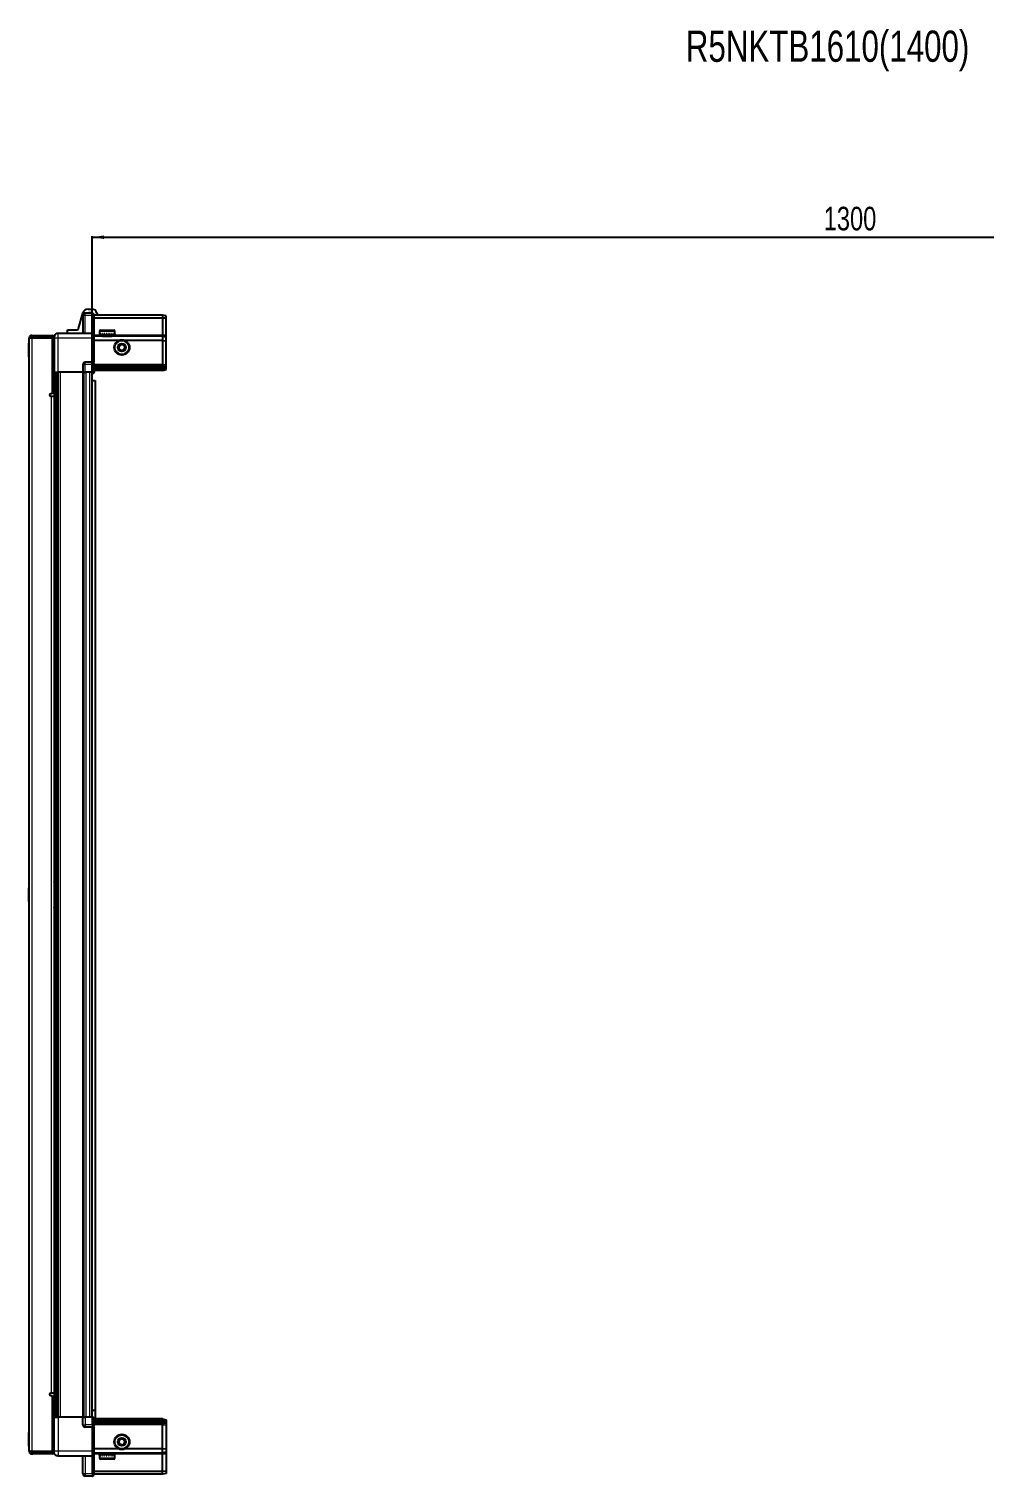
# Model space of a CAD drawing. Header units: millimetres. Extents: x 1132 to 6422, y -694 to 2181.
# Drawn here: x 3106 to 3916, y 954 to 2181 of the extents above; entities that cross this region are included whole.
import ezdxf

# ---------------------------------------------------------------- set-up
doc = ezdxf.new("R2010")
doc.units = ezdxf.units.MM
doc.layers.add('FORMAT', color=7, linetype='Continuous')
doc.styles.add('SLDTEXTSTYLE0', font='TXT', dxfattribs={"width": 0.75})
doc.dimstyles.new('SLDDIMSTYLE0', dxfattribs={"dimtxt": 20, "dimasz": 10, "dimexe": 0, "dimexo": 0.0625, "dimgap": 5, "dimtad": 2, "dimdec": 1, "dimrnd": 1e-09, "dimzin": 12, "dimdsep": 46, "dimtxsty": 'SLDTEXTSTYLE0', "dimsah": 1, "dimcen": 0.09, "dimadec": 0, "dimazin": 3, "dimtfac": 1, "dimtofl": 0, "dimtmove": 0, "dimatfit": 3, "dimfxl": 0, "dimfrac": 2, "dimtolj": 1, "dimtzin": 12, "dimarcsym": 0})

# ---------------------------------------------------------------- blocks, each defined once
blk = doc.blocks.new('_D_6')
at = {"layer": 'FORMAT'}
for p, q in [((3159.8, 1890.1), (3159.8, 2005.6)), ((3159.8, 2004.6), (4459.8, 2004.6)), ((4459.8, 1890.1), (4459.8, 2005.6))]:
    blk.add_line(p, q, dxfattribs=at)
for points in [[(3159.8, 2004.6), (3169.8, 2003.1), (3169.8, 2006.1)], [(4459.8, 2004.6), (4449.8, 2006.1), (4449.8, 2003.1)]]:
    blk.add_solid(points, dxfattribs=at)
at = {"layer": 'FORMAT', "insert": (3780.2, 2030.4), "char_height": 20, "attachment_point": 1, "style": 'SLDTEXTSTYLE0'}
blk.add_mtext('1300', dxfattribs=at)

msp = doc.modelspace()

# ---------------------------------------------------------------- linework, layer by layer
at = {"color": 7, "linetype": 'Continuous', "lineweight": 25}
for p, q in [((3148.15, 1927.19), (3151.92, 1940.34)), ((3159.93, 1940.1), (3153.93, 1940.1)), ((3156.25, 1943.6), (3159.47, 1943.6)), ((3159.93, 1940.1), (3160.27, 1940.1)), ((3159.93, 1940.1), (3159.93, 1938.1)), ((3161.13, 1939.6), (3160.27, 1940.1)), ((3161.13, 1938.1), (3161.13, 1939.6)), ((3163.8, 1940.34), (3164.3, 1938.6)), ((3151.93, 1938.1), (3151.93, 1923.1)), ((3159.93, 1923.3), (3159.93, 1938.1)), ((3159.93, 1923.3), (3159.93, 1938.1)), ((3219.43, 1938.6), (3161.13, 1938.6)), ((3161.13, 1938.1), (3161.13, 1923.3)), ((3219.43, 1936.1), (3161.13, 1936.1)), ((3219.43, 1938.6), (3219.43, 1936.1)), ((3222.43, 1937.8), (3219.43, 1938.6)), ((3219.43, 1936.1), (3219.43, 1921.6)), ((3222.43, 1935.95), (3219.43, 1936.1)), ((3222.43, 1935.95), (3222.43, 1937.8)), ((3222.43, 1921.6), (3222.43, 1935.95)), ((3106.43, 1914.74), (3106.13, 1914.74)), ((3106.13, 1903.17), (3106.13, 1914.74)), ((3107.93, 1919.25), (3106.43, 1919.25)), ((3106.43, 1918.75), (3106.43, 1919.25)), ((3106.43, 975.45), (3106.43, 1918.75)), ((3108.53, 1919.85), (3108.53, 1921.35)), ((3108.53, 1921.35), (3109.43, 1921.35)), ((3108.53, 1919.85), (3109.43, 1919.85)), ((3108.53, 1919.35), (3125.93, 1919.35)), ((3109.43, 1919.85), (3109.43, 1921.35)), ((3109.43, 1921.35), (3125.93, 1921.35)), ((3109.43, 1919.85), (3125.93, 1919.85)), ((3125.93, 1919.85), (3125.93, 1921.35)), ((3127.43, 1919.35), (3125.93, 1919.35)), ((3125.93, 1919.35), (3125.93, 1871.85)), ((3127.43, 1919.1), (3127.43, 1890.1)), ((3159.93, 1923.1), (3130.93, 1923.1)), ((3138.98, 1923.1), (3138.98, 1926.1)), ((3138.98, 1926.1), (3146.71, 1926.1)), ((3159.93, 1923.1), (3159.93, 1923.3)), ((3159.93, 1923.1), (3161.13, 1923.1)), ((3159.93, 1919.1), (3159.93, 1923.1)), ((3159.93, 1898.8), (3159.93, 1919.1)), ((3161.13, 1923.3), (3161.13, 1923.1)), ((3161.13, 1923.1), (3161.13, 1919.1)), ((3219.43, 1920.6), (3161.13, 1920.6)), ((3161.13, 1919.1), (3161.13, 1898.8)), ((3182.43, 1917.1), (3161.13, 1917.1)), ((3165.93, 1925), (3165.93, 1922.6)), ((3165.93, 1922.6), (3165.93, 1922.1)), ((3165.93, 1922.1), (3166.07, 1922.1)), ((3166.26, 1922.6), (3166.07, 1922.6)), ((3166.07, 1922.6), (3166.07, 1922.1)), ((3166.07, 1922.1), (3166.26, 1922.1)), ((3166.26, 1922.6), (3166.26, 1922.1)), ((3166.26, 1922.1), (3166.78, 1922.1)), ((3166.73, 1925.8), (3173.9, 1925.8)), ((3167.19, 1922.6), (3166.78, 1922.6)), ((3166.78, 1922.6), (3166.78, 1922.1)), ((3166.78, 1922.1), (3167.19, 1922.1)), ((3167.19, 1922.6), (3167.19, 1922.1)), ((3167.19, 1922.1), (3168.06, 1922.1)), ((3168.03, 1922.1), (3168.03, 1922)), ((3168.03, 1922), (3176.83, 1922)), ((3168.63, 1922.6), (3168.06, 1922.6)), ((3168.06, 1922.6), (3168.06, 1922.1)), ((3168.06, 1922.1), (3168.63, 1922.1)), ((3168.43, 1921.6), (3169.12, 1921.12)), ((3168.43, 1921.6), (3173.46, 1921.6)), ((3169.12, 1921.12), (3168.43, 1920.64)), ((3168.43, 1920.64), (3168.43, 1920.6)), ((3168.43, 1920.64), (3173.46, 1920.64)), ((3168.63, 1922.6), (3168.63, 1922.1)), ((3168.63, 1922.1), (3169.75, 1922.1)), ((3169.12, 1921.12), (3173.29, 1921.12)), ((3170.44, 1922.6), (3169.75, 1922.6)), ((3169.75, 1922.6), (3169.75, 1922.1)), ((3169.75, 1922.1), (3170.44, 1922.1)), ((3170.44, 1922.6), (3170.44, 1922.1)), ((3170.44, 1922.1), (3171.72, 1922.1)), ((3172.45, 1922.6), (3171.72, 1922.6)), ((3171.72, 1922.6), (3171.72, 1922.1)), ((3171.72, 1922.1), (3171.95, 1922.1)), ((3171.95, 1922.6), (3171.95, 1922.1)), ((3172.45, 1922.6), (3172.45, 1922.1)), ((3172.45, 1922.6), (3172.45, 1922.1)), ((3172.45, 1922.1), (3173.75, 1922.1)), ((3172.45, 1922.1), (3172.45, 1922.1)), ((3173.29, 1921.12), (3175.74, 1921.12)), ((3173.46, 1921.6), (3176.43, 1921.6)), ((3173.46, 1920.64), (3176.43, 1920.64)), ((3174.46, 1922.6), (3173.75, 1922.6)), ((3173.75, 1922.6), (3173.75, 1922.1)), ((3173.81, 1922.6), (3173.81, 1922.1)), ((3173.81, 1922.1), (3174.46, 1922.1)), ((3173.9, 1925.8), (3178.13, 1925.8)), ((3174.46, 1922.6), (3174.46, 1922.1)), ((3174.46, 1922.1), (3175.65, 1922.1)), ((3176.27, 1922.6), (3175.65, 1922.6)), ((3175.65, 1922.6), (3175.65, 1922.1)), ((3175.65, 1922.1), (3176.27, 1922.1)), ((3175.74, 1921.12), (3176.43, 1921.6)), ((3176.43, 1920.64), (3175.74, 1921.12)), ((3176.27, 1922.6), (3176.27, 1922.1)), ((3176.27, 1922.1), (3177.24, 1922.1)), ((3176.43, 1920.6), (3176.43, 1920.64)), ((3176.83, 1922), (3176.83, 1922.1)), ((3177.7, 1922.6), (3177.24, 1922.6)), ((3177.24, 1922.6), (3177.24, 1922.1)), ((3177.24, 1922.1), (3177.7, 1922.1)), ((3177.7, 1922.6), (3177.7, 1922.1)), ((3177.7, 1922.1), (3178.36, 1922.1)), ((3178.62, 1922.6), (3178.36, 1922.6)), ((3178.36, 1922.6), (3178.36, 1922.1)), ((3178.36, 1922.1), (3178.62, 1922.1)), ((3178.62, 1922.6), (3178.62, 1922.1)), ((3178.62, 1922.1), (3178.89, 1922.1)), ((3178.93, 1922.6), (3178.89, 1922.6)), ((3178.89, 1922.6), (3178.89, 1922.1)), ((3178.89, 1922.1), (3178.93, 1922.1)), ((3178.93, 1922.6), (3178.93, 1925)), ((3178.93, 1922.6), (3178.93, 1922.1)), ((3219.43, 1917.1), (3187.43, 1917.1)), ((3219.43, 1921.6), (3219.43, 1920.6)), ((3219.43, 1920.6), (3219.43, 1917.1)), ((3222.43, 1919.8), (3219.43, 1920.6)), ((3219.43, 1917.1), (3219.43, 1896.6)), ((3219.43, 1917.1), (3222.43, 1916.77)), ((3222.43, 1919.8), (3222.43, 1921.6)), ((3222.43, 1916.77), (3222.43, 1919.8)), ((3222.43, 1896.6), (3222.43, 1916.77)), ((3106.13, 1903.17), (3106.43, 1903.17)), ((3125.93, 1892.85), (3127.43, 1892.85)), ((3127.43, 1890.1), (3125.93, 1890.1)), ((3128.08, 1004.1), (3128.08, 1890.1)), ((3129.87, 1890.1), (3129.87, 1004.1)), ((3129.91, 1890.1), (3129.91, 1004.1)), ((3151.93, 1890.1), (3130.93, 1890.1)), ((3151.93, 1896.6), (3151.93, 1890.1)), ((3151.93, 1890.1), (3153.93, 1890.1)), ((3152.58, 1004.1), (3152.58, 1890.1)), ((3159.93, 1898.6), (3153.93, 1898.6)), ((3159.93, 1890.1), (3153.93, 1890.1)), ((3159.78, 1004.1), (3159.78, 1890.1)), ((3159.93, 1898.6), (3159.93, 1898.8)), ((3159.93, 1898.6), (3159.93, 1896.6)), ((3159.93, 1898.6), (3161.13, 1898.6)), ((3159.93, 1890.1), (3159.93, 1896.6)), ((3159.93, 1890.1), (3159.93, 1896.6)), ((3159.93, 1890.1), (3160.27, 1890.1)), ((3159.93, 1890.1), (3159.93, 1890.1)), ((3160.27, 1890.1), (3160.27, 1896.6)), ((3161.13, 1890.1), (3160.27, 1890.1)), ((3160.27, 1890.1), (3160.27, 1890.1)), ((3161.13, 1898.8), (3161.13, 1898.6)), ((3161.13, 1897.93), (3161.13, 1898.6)), ((3161.13, 1897.93), (3161.13, 1890.1)), ((3219.43, 1895.6), (3161.13, 1895.6)), ((3219.43, 1894.6), (3161.13, 1894.6)), ((3219.43, 1893.1), (3161.13, 1893.1)), ((3219.43, 1891.6), (3161.13, 1891.6)), ((3219.43, 1896.6), (3219.43, 1895.6)), ((3219.43, 1895.6), (3219.43, 1894.6)), ((3219.43, 1895.6), (3222.43, 1894.8)), ((3219.43, 1894.6), (3219.43, 1893.1)), ((3219.43, 1894.6), (3222.43, 1894.06)), ((3219.43, 1893.1), (3222.43, 1893.56)), ((3219.43, 1893.1), (3219.43, 1891.6)), ((3219.43, 1891.6), (3222.43, 1892.41)), ((3222.43, 1894.8), (3222.43, 1896.6)), ((3222.43, 1894.06), (3222.43, 1894.8)), ((3222.43, 1893.56), (3222.43, 1894.06)), ((3222.43, 1892.41), (3222.43, 1893.56)), ((3159.78, 1883.1), (3162.28, 1883.1)), ((3162.28, 1883.1), (3162.28, 1009.6)), ((3125.93, 1871.85), (3124.58, 1871.85)), ((3124.58, 1869.85), (3125.33, 1869.85)), ((3125.33, 1869.85), (3127.43, 1869.85)), ((3127.43, 1869.85), (3127.43, 1024.35)), ((3106.43, 1452.89), (3106.13, 1452.89)), ((3106.13, 1441.32), (3106.13, 1452.89)), ((3127.93, 1456.6), (3127.93, 1437.6)), ((3106.13, 1441.32), (3106.43, 1441.32)), ((3125.33, 1024.35), (3124.58, 1024.35)), ((3124.58, 1022.35), (3125.93, 1022.35)), ((3127.43, 1024.35), (3125.33, 1024.35)), ((3125.93, 1022.35), (3125.93, 974.85)), ((3162.28, 1009.6), (3159.78, 1009.6)), ((3162.28, 1009.6), (3162.28, 1002.6)), ((3127.43, 1004.1), (3125.93, 1004.1)), ((3127.43, 1001.35), (3125.93, 1001.35)), ((3127.43, 975.1), (3127.43, 1004.1)), ((3151.93, 1004.1), (3130.93, 1004.1)), ((3151.93, 997.6), (3151.93, 1004.1)), ((3151.93, 1004.1), (3153.93, 1004.1)), ((3159.93, 1004.1), (3153.93, 1004.1)), ((3159.93, 995.6), (3153.93, 995.6)), ((3159.93, 997.6), (3159.93, 1004.1)), ((3159.93, 1004.1), (3160.27, 1004.1)), ((3159.93, 997.6), (3159.93, 995.6)), ((3159.93, 997.6), (3159.93, 995.6)), ((3159.93, 995.6), (3161.13, 995.6)), ((3159.93, 995.4), (3159.93, 995.6)), ((3159.93, 975.1), (3159.93, 995.4)), ((3160.27, 997.6), (3160.27, 1004.1)), ((3160.27, 1004.1), (3161.13, 1004.1)), ((3161.13, 1004.1), (3161.13, 996.28)), ((3219.43, 1002.6), (3161.13, 1002.6)), ((3219.43, 1001.1), (3161.13, 1001.1)), ((3219.43, 999.6), (3161.13, 999.6)), ((3219.43, 998.6), (3161.13, 998.6)), ((3161.13, 995.6), (3161.13, 996.28)), ((3161.13, 995.6), (3161.13, 995.4)), ((3161.13, 995.4), (3161.13, 975.1)), ((3219.43, 1001.1), (3219.43, 1002.6)), ((3219.43, 1002.6), (3222.43, 1001.8)), ((3219.43, 999.6), (3219.43, 1001.1)), ((3219.43, 1001.1), (3222.43, 1000.65)), ((3219.43, 999.6), (3222.43, 1000.15)), ((3219.43, 998.6), (3219.43, 999.6)), ((3219.43, 998.6), (3222.43, 999.41)), ((3219.43, 997.6), (3219.43, 998.6)), ((3219.43, 977.1), (3219.43, 997.6)), ((3222.43, 1001.8), (3222.43, 1000.65)), ((3222.43, 1000.65), (3222.43, 1000.15)), ((3222.43, 1000.15), (3222.43, 999.41)), ((3222.43, 999.41), (3222.43, 997.6)), ((3222.43, 997.6), (3222.43, 977.44)), ((3106.43, 991.04), (3106.13, 991.04)), ((3106.13, 981.36), (3106.13, 991.04)), ((3106.13, 979.47), (3106.13, 981.36)), ((3106.13, 979.47), (3106.43, 979.47)), ((3106.43, 974.95), (3106.43, 975.45)), ((3107.93, 974.95), (3106.43, 974.95)), ((3125.93, 974.85), (3108.53, 974.85)), ((3108.53, 974.35), (3108.53, 972.85)), ((3108.53, 974.35), (3109.43, 974.35)), ((3108.53, 972.85), (3109.43, 972.85)), ((3125.93, 974.35), (3109.43, 974.35)), ((3109.43, 974.35), (3109.43, 972.85)), ((3125.93, 972.85), (3109.43, 972.85)), ((3125.93, 974.85), (3127.43, 974.85)), ((3125.93, 974.35), (3125.93, 972.85)), ((3159.93, 971.1), (3130.93, 971.1)), ((3151.93, 956.1), (3151.93, 971.1)), ((3159.93, 971.1), (3159.93, 975.1)), ((3159.93, 971.1), (3161.13, 971.1)), ((3159.93, 970.9), (3159.93, 971.1)), ((3159.93, 956.1), (3159.93, 970.9)), ((3182.43, 977.1), (3161.13, 977.1)), ((3161.13, 975.1), (3161.13, 971.1)), ((3219.43, 973.6), (3161.13, 973.6)), ((3161.13, 971.1), (3161.13, 970.9)), ((3161.13, 970.9), (3161.13, 956.1)), ((3165.93, 972.1), (3165.93, 969.2)), ((3166.03, 972.1), (3165.93, 972.1)), ((3166.03, 971.6), (3166.03, 972.1)), ((3166.2, 972.1), (3166.03, 972.1)), ((3166.03, 971.6), (3166.2, 971.6)), ((3166.2, 971.6), (3166.2, 972.1)), ((3166.69, 972.1), (3166.2, 972.1)), ((3166.69, 971.6), (3166.69, 972.1)), ((3167.07, 972.1), (3166.69, 972.1)), ((3166.69, 971.6), (3167.07, 971.6)), ((3167.07, 971.6), (3167.07, 972.1)), ((3167.91, 972.1), (3167.07, 972.1)), ((3167.91, 971.6), (3167.91, 972.1)), ((3168.46, 972.1), (3167.91, 972.1)), ((3167.91, 971.6), (3168.46, 971.6)), ((3168.03, 972.2), (3168.03, 972.1)), ((3173.43, 972.2), (3168.03, 972.2)), ((3168.43, 973.6), (3168.43, 973.57)), ((3168.43, 973.57), (3169.12, 973.09)), ((3168.54, 973.57), (3168.43, 973.57)), ((3169.12, 973.09), (3168.43, 972.6)), ((3168.54, 972.6), (3168.43, 972.6)), ((3168.46, 971.6), (3168.46, 972.1)), ((3169.57, 972.1), (3168.46, 972.1)), ((3176.43, 973.57), (3168.54, 973.57)), ((3176.43, 972.6), (3168.54, 972.6)), ((3169.21, 973.09), (3169.12, 973.09)), ((3175.74, 973.09), (3169.21, 973.09)), ((3169.57, 971.6), (3169.57, 972.1)), ((3170.25, 972.1), (3169.57, 972.1)), ((3169.57, 971.6), (3170.25, 971.6)), ((3170.25, 971.6), (3170.25, 972.1)), ((3171.51, 972.1), (3170.25, 972.1)), ((3171.51, 971.6), (3171.51, 972.1)), ((3171.81, 972.1), (3171.51, 972.1)), ((3171.51, 971.6), (3172.25, 971.6)), ((3171.81, 971.6), (3171.81, 972.1)), ((3172.25, 971.6), (3172.25, 972.1)), ((3173.55, 972.1), (3172.25, 972.1)), ((3176.83, 972.2), (3173.43, 972.2)), ((3173.55, 971.6), (3173.55, 972.1)), ((3173.55, 971.6), (3174.26, 971.6)), ((3173.67, 971.6), (3173.67, 972.1)), ((3174.26, 972.1), (3173.67, 972.1)), ((3174.26, 971.6), (3174.26, 972.1)), ((3175.47, 972.1), (3174.26, 972.1)), ((3175.47, 971.6), (3175.47, 972.1)), ((3176.1, 972.1), (3175.47, 972.1)), ((3175.47, 971.6), (3176.1, 971.6)), ((3175.74, 973.09), (3176.43, 973.57)), ((3176.43, 972.6), (3175.74, 973.09)), ((3176.1, 971.6), (3176.1, 972.1)), ((3177.1, 972.1), (3176.1, 972.1)), ((3176.43, 973.57), (3176.43, 973.6)), ((3176.83, 972.1), (3176.83, 972.2)), ((3177.1, 971.6), (3177.1, 972.1)), ((3177.58, 972.1), (3177.1, 972.1)), ((3177.1, 971.6), (3177.58, 971.6)), ((3177.58, 971.6), (3177.58, 972.1)), ((3178.27, 972.1), (3177.58, 972.1)), ((3178.27, 971.6), (3178.27, 972.1)), ((3178.56, 972.1), (3178.27, 972.1)), ((3178.27, 971.6), (3178.56, 971.6)), ((3178.56, 971.6), (3178.56, 972.1)), ((3178.87, 972.1), (3178.56, 972.1)), ((3178.87, 971.6), (3178.87, 972.1)), ((3178.93, 972.1), (3178.87, 972.1)), ((3178.87, 971.6), (3178.93, 971.6)), ((3178.93, 969.2), (3178.93, 972.1)), ((3178.93, 971.6), (3178.93, 972.1)), ((3178.93, 972.1), (3178.93, 972.1)), ((3219.43, 977.1), (3187.43, 977.1)), ((3219.43, 977.1), (3222.43, 977.44)), ((3219.43, 973.6), (3219.43, 977.1)), ((3222.43, 974.41), (3219.43, 973.6)), ((3219.43, 972.6), (3219.43, 973.6)), ((3219.43, 958.1), (3219.43, 972.6)), ((3222.43, 977.44), (3222.43, 974.41)), ((3222.43, 974.41), (3222.43, 972.6)), ((3222.43, 972.6), (3222.43, 958.26)), ((3219.43, 958.1), (3161.13, 958.1)), ((3166.88, 968.4), (3166.73, 968.4)), ((3178.13, 968.4), (3166.88, 968.4)), ((3222.43, 958.26), (3219.43, 958.1)), ((3219.43, 955.6), (3219.43, 958.1)), ((3222.43, 958.26), (3222.43, 956.41)), ((3159.93, 954.1), (3153.93, 954.1)), ((3159.93, 956.1), (3159.93, 954.1)), ((3159.93, 954.1), (3160.27, 954.1)), ((3159.93, 954.1), (3159.93, 954.1)), ((3159.93, 954.1), (3160.27, 954.1)), ((3160.27, 954.1), (3161.13, 954.6)), ((3160.27, 954.1), (3161.13, 954.6)), ((3161.13, 954.6), (3161.13, 956.1)), ((3219.43, 955.6), (3161.13, 955.6)), ((3222.43, 956.41), (3219.43, 955.6))]:
    msp.add_line(p, q, dxfattribs=at)
at = {"color": 8, "linetype": 'Continuous', "lineweight": 18}
for p, q in [((3153.93, 1938.1), (3153.93, 1940.1)), ((3153.93, 1938.1), (3151.93, 1938.1)), ((3153.93, 1923.1), (3153.93, 1938.1)), ((3159.93, 1938.1), (3153.93, 1938.1)), ((3159.93, 1938.1), (3161.13, 1938.1)), ((3108.53, 1919.35), (3108.53, 974.85)), ((3130.93, 1890.1), (3130.93, 1919.1)), ((3159.93, 1919.1), (3130.93, 1919.1)), ((3159.93, 1923.3), (3161.13, 1923.3)), ((3159.93, 1919.1), (3161.13, 1919.1)), ((3168.43, 1921.6), (3161.13, 1921.6)), ((3165.93, 1925), (3174.11, 1925)), ((3174.11, 1925), (3178.93, 1925)), ((3219.43, 1921.6), (3176.43, 1921.6)), ((3222.43, 1921.6), (3219.43, 1921.6)), ((3127.43, 1869.85), (3127.43, 1890.1)), ((3128.67, 1890.1), (3128.67, 1004.1)), ((3131.12, 1004.1), (3131.12, 1890.1)), ((3132.53, 1890.1), (3132.53, 1004.1)), ((3151.93, 1896.6), (3153.93, 1896.6)), ((3151.93, 1004.1), (3151.93, 1890.1)), ((3153.93, 1896.6), (3153.93, 1898.6)), ((3153.93, 1890.1), (3153.93, 1896.6)), ((3159.93, 1896.6), (3153.93, 1896.6)), ((3154.58, 1004.1), (3154.58, 1890.1)), ((3157.78, 1004.1), (3157.78, 1890.1)), ((3159.93, 1898.8), (3161.13, 1898.8)), ((3159.93, 1896.6), (3160.27, 1896.6)), ((3159.93, 1890.1), (3160.27, 1890.1)), ((3219.43, 1896.6), (3161.13, 1896.6)), ((3219.43, 1896.6), (3222.43, 1896.6)), ((3125.33, 1024.35), (3125.33, 1869.85)), ((3127.43, 1004.1), (3127.43, 1024.35)), ((3130.93, 1004.1), (3130.93, 975.1)), ((3151.93, 997.6), (3153.93, 997.6)), ((3153.93, 1004.1), (3153.93, 997.6)), ((3153.93, 997.6), (3153.93, 995.6)), ((3159.93, 997.6), (3153.93, 997.6)), ((3159.93, 997.6), (3160.27, 997.6)), ((3161.13, 995.4), (3159.93, 995.4)), ((3219.43, 997.6), (3161.13, 997.6)), ((3219.43, 997.6), (3222.43, 997.6)), ((3159.93, 975.1), (3130.93, 975.1)), ((3153.93, 971.1), (3153.93, 956.1)), ((3159.93, 975.1), (3161.13, 975.1)), ((3161.13, 970.9), (3159.93, 970.9)), ((3168.43, 972.6), (3161.13, 972.6)), ((3219.43, 972.6), (3176.43, 972.6)), ((3222.43, 972.6), (3219.43, 972.6)), ((3166.1, 969.2), (3165.93, 969.2)), ((3178.93, 969.2), (3166.1, 969.2)), ((3153.93, 956.1), (3151.93, 956.1)), ((3159.93, 956.1), (3153.93, 956.1)), ((3153.93, 956.1), (3153.93, 954.1)), ((3159.93, 956.1), (3161.13, 956.1))]:
    msp.add_line(p, q, dxfattribs=at)
at = {"color": 7, "linetype": 'Continuous', "lineweight": 25}
for centre, radius in [((3184.93, 1911.1), 6.5), ((3184.93, 1911.1), 3.46), ((3184.93, 983.1), 6.5), ((3184.93, 983.1), 3.46)]:
    msp.add_circle(centre, radius, dxfattribs=at)
at = {"color": 8, "linetype": 'Continuous', "lineweight": 18}
for centre in [(3184.93, 1911.1), (3184.93, 983.1)]:
    msp.add_circle(centre, 5.7, dxfattribs=at)
at = {"color": 7, "linetype": 'Continuous', "lineweight": 25}
for centre, radius, start, end in [((3156.25, 1939.1), 4.5, 90, 164), ((3153.93, 1938.1), 2, 90, 180), ((3157.88, 1938.7), 1.9, 47.4631, 132.5369), ((3159.47, 1939.1), 4.5, 16, 90), ((3146.71, 1927.6), 1.5, 270, 344), ((3108.43, 1918.85), 0.5, 90, 117.52901), ((3125.83, 1919.25), 0.6, 9.59407, 90), ((3125.83, 1919.25), 2.1, 32.2369, 87.2706), ((3166.73, 1925), 0.8, 90, 180), ((3168.03, 1921.6), 0.4, 0, 90), ((3176.83, 1921.6), 0.4, 90, 180), ((3178.13, 1925), 0.8, 0, 90), ((3184.93, 1911.1), 2.5, 161.00659, 221.00659), ((3184.93, 1911.1), 2.5, 101.00659, 161.00659), ((3184.93, 1911.1), 2.5, 221.00659, 281.00659), ((3184.93, 1911.1), 2.5, 41.00659, 101.00659), ((3184.93, 1911.1), 2.5, 281.00659, 341.00659), ((3184.93, 1911.1), 2.5, 341.00659, 41.00659), ((3153.93, 1896.6), 2, 90, 180), ((3157.28, 1892.75), 5, 300, 346.70293), ((3124.58, 1870.85), 1, 90, 270), ((3124.93, 1456.6), 3, 0, 33.55731), ((3124.93, 1437.6), 3, 326.44269, 0), ((3124.58, 1023.35), 1, 90, 270), ((3153.93, 997.6), 2, 180, 270), ((3184.93, 983.1), 2.5, 127.98423, 187.98423), ((3184.93, 983.1), 2.5, 187.98423, 247.98423), ((3184.93, 983.1), 2.5, 67.98423, 127.98423), ((3184.93, 983.1), 2.5, 7.98423, 67.98423), ((3184.93, 983.1), 2.5, 307.98423, 7.98423), ((3108.43, 975.35), 0.5, 243.29122, 270), ((3125.83, 974.95), 0.6, 270, 350.40593), ((3125.83, 974.95), 2.1, 272.7294, 327.8305), ((3168.03, 972.6), 0.4, 270, 0), ((3176.83, 972.6), 0.4, 180, 270), ((3184.93, 983.1), 2.5, 247.98423, 307.98423), ((3166.73, 969.2), 0.8, 180, 270), ((3178.13, 969.2), 0.8, 270, 360), ((3153.93, 956.1), 2, 180, 270)]:
    msp.add_arc(centre, radius, start, end, dxfattribs=at)
for centre, start_param, end_param in [((3163.73, 1896.6), 2.4188584, 3.1415927), ((3163.73, 997.6), 3.1415927, 3.8643269)]:
    msp.add_ellipse(centre, major_axis=(3.46, 0), ratio=0.5773503, start_param=start_param, end_param=end_param, dxfattribs=at)
for points, knots in [([(3108.53, 1921.35), (3108.28, 1921.33), (3107.79, 1921.28), (3107.14, 1920.88), (3106.68, 1920.32), (3106.46, 1919.75), (3106.44, 1919.38), (3106.43, 1919.25)], [0, 0, 0, 0, 0.2302553, 0.4485219, 0.6667858, 0.8850496, 1, 1, 1, 1]), ([(3106.43, 1918.75), (3106.46, 1918.8), (3106.51, 1918.89), (3106.91, 1919.02), (3107.46, 1919.15), (3108.04, 1919.27), (3108.41, 1919.33), (3108.53, 1919.35)], [0, 0, 0, 0, 0.2302553, 0.4485219, 0.6667858, 0.8850496, 1, 1, 1, 1]), ([(3130.93, 1923.1), (3130.49, 1923.06), (3129.82, 1922.99), (3129, 1922.55), (3128.44, 1922.1), (3127.99, 1921.54), (3127.55, 1920.72), (3127.48, 1920.04), (3127.43, 1919.6)], [0, 0, 0, 0, 0.2394568, 0.3683607, 0.5, 0.6316393, 0.7605432, 1, 1, 1, 1]), ([(3127.43, 1919.6), (3127.43, 1919.6), (3127.43, 1919.58), (3127.43, 1919.47), (3127.43, 1919.3), (3127.43, 1919.17), (3127.43, 1919.1)], [0, 0, 0, 0, 0.2493943, 0.5003335, 0.7501667, 1, 1, 1, 1]), ([(3182.1, 1910.55), (3182.27, 1911.04), (3182.58, 1911.95), (3182.89, 1912.86), (3183.04, 1913.28)], [0, 0, 0, 0, 0.53468586, 1, 1, 1, 1]), ([(3183.99, 1908.37), (3183.77, 1908.63), (3183.23, 1909.26), (3182.57, 1910.01), (3182.18, 1910.46), (3182.1, 1910.55)], [0, 0, 0, 0, 0.36290056, 0.86687533, 1, 1, 1, 1]), ([(3183.04, 1913.28), (3183.55, 1913.38), (3184.49, 1913.57), (3185.43, 1913.75), (3185.87, 1913.83)], [0, 0, 0, 0, 0.5346859, 1, 1, 1, 1]), ([(3186.83, 1908.93), (3186.32, 1908.83), (3185.37, 1908.64), (3184.43, 1908.46), (3183.99, 1908.37)], [0, 0, 0, 0, 0.5346859, 1, 1, 1, 1]), ([(3185.87, 1913.83), (3185.95, 1913.74), (3186.35, 1913.29), (3187, 1912.54), (3187.54, 1911.92), (3187.77, 1911.66)], [0, 0, 0, 0, 0.1331247, 0.6370994, 1, 1, 1, 1]), ([(3187.77, 1911.66), (3187.6, 1911.17), (3187.28, 1910.26), (3186.97, 1909.35), (3186.83, 1908.93)], [0, 0, 0, 0, 0.5346859, 1, 1, 1, 1]), ([(3127.43, 1890.1), (3127.47, 1890.1), (3127.55, 1890.1), (3128.15, 1890.1), (3129.04, 1890.1), (3130.02, 1890.1), (3130.68, 1890.1), (3130.93, 1890.1)], [0, 0, 0, 0, 0.2146939, 0.4293877, 0.6440816, 0.8587754, 1, 1, 1, 1]), ([(3127.43, 1004.1), (3127.47, 1004.1), (3127.55, 1004.1), (3128.15, 1004.1), (3129.04, 1004.1), (3130.02, 1004.1), (3130.68, 1004.1), (3130.93, 1004.1)], [0, 0, 0, 0, 0.21469386, 0.42938772, 0.64408158, 0.85877544, 1, 1, 1, 1]), ([(3182.26, 984.19), (3182.66, 984.5), (3183.42, 985.1), (3184.18, 985.69), (3184.53, 985.96)], [0, 0, 0, 0, 0.5346859, 1, 1, 1, 1]), ([(3182.66, 981.33), (3182.64, 981.45), (3182.56, 982.04), (3182.42, 983.03), (3182.3, 983.85), (3182.26, 984.19)], [0, 0, 0, 0, 0.1331247, 0.6370994, 1, 1, 1, 1]), ([(3184.53, 985.96), (3185.01, 985.77), (3185.9, 985.41), (3186.79, 985.05), (3187.21, 984.88)], [0, 0, 0, 0, 0.5346859, 1, 1, 1, 1]), ([(3187.61, 982.02), (3187.2, 981.7), (3186.44, 981.11), (3185.69, 980.52), (3185.33, 980.25)], [0, 0, 0, 0, 0.53468586, 1, 1, 1, 1]), ([(3187.21, 984.88), (3187.26, 984.54), (3187.37, 983.72), (3187.51, 982.74), (3187.59, 982.15), (3187.61, 982.02)], [0, 0, 0, 0, 0.3629006, 0.8668753, 1, 1, 1, 1]), ([(3108.53, 974.85), (3108.28, 974.9), (3107.79, 974.99), (3107.14, 975.12), (3106.68, 975.25), (3106.46, 975.37), (3106.44, 975.43), (3106.43, 975.45)], [0, 0, 0, 0, 0.2302553, 0.4485219, 0.6667858, 0.8850496, 1, 1, 1, 1]), ([(3106.43, 974.95), (3106.46, 974.7), (3106.51, 974.21), (3106.91, 973.57), (3107.46, 973.1), (3108.04, 972.88), (3108.41, 972.86), (3108.53, 972.85)], [0, 0, 0, 0, 0.2302553, 0.4485219, 0.6667858, 0.8850496, 1, 1, 1, 1]), ([(3127.43, 974.6), (3127.43, 974.61), (3127.43, 974.62), (3127.43, 974.74), (3127.43, 974.91), (3127.43, 975.04), (3127.43, 975.1)], [0, 0, 0, 0, 0.2493943, 0.5003335, 0.7501667, 1, 1, 1, 1]), ([(3130.93, 971.1), (3130.49, 971.15), (3129.82, 971.22), (3129, 971.66), (3128.44, 972.11), (3127.99, 972.67), (3127.55, 973.49), (3127.48, 974.16), (3127.43, 974.6)], [0, 0, 0, 0, 0.2394568, 0.3683607, 0.5, 0.6316393, 0.7605432, 1, 1, 1, 1]), ([(3185.33, 980.25), (3184.86, 980.44), (3183.96, 980.8), (3183.07, 981.16), (3182.66, 981.33)], [0, 0, 0, 0, 0.5346859, 1, 1, 1, 1])]:
    msp.add_open_spline(points, degree=3, knots=knots, dxfattribs=at)
for points in [[(3108.53, 1919.85), (3108.45, 1919.85), (3108.3, 1919.83), (3108.1, 1919.69), (3107.96, 1919.49), (3107.94, 1919.33), (3107.93, 1919.25)], [(3107.93, 974.95), (3107.94, 974.88), (3107.96, 974.72), (3108.1, 974.52), (3108.3, 974.38), (3108.45, 974.36), (3108.53, 974.35)]]:
    msp.add_open_spline(points, degree=3, dxfattribs=at)
at = {"color": 8, "linetype": 'Continuous', "lineweight": 18}
for points, knots in [([(3130.93, 1919.1), (3130.49, 1919.1), (3129.82, 1919.1), (3129, 1919.1), (3128.44, 1919.1), (3127.99, 1919.1), (3127.55, 1919.1), (3127.48, 1919.1), (3127.43, 1919.1)], [0, 0, 0, 0, 0.2394568, 0.3683607, 0.5, 0.6316393, 0.7605432, 1, 1, 1, 1]), ([(3130.93, 975.1), (3130.49, 975.1), (3129.82, 975.1), (3129, 975.1), (3128.44, 975.1), (3127.99, 975.1), (3127.55, 975.1), (3127.48, 975.1), (3127.43, 975.1)], [0, 0, 0, 0, 0.23945684, 0.36836066, 0.5, 0.63163934, 0.76054316, 1, 1, 1, 1])]:
    msp.add_open_spline(points, degree=3, knots=knots, dxfattribs=at)
for points in [[(3130.93, 1919.1), (3130.93, 1919.63), (3130.93, 1920.68), (3130.93, 1922), (3130.93, 1922.92), (3130.93, 1923.04), (3130.93, 1923.1)], [(3130.93, 975.1), (3130.93, 974.58), (3130.93, 973.53), (3130.93, 972.21), (3130.93, 971.28), (3130.93, 971.16), (3130.93, 971.1)]]:
    msp.add_open_spline(points, degree=3, dxfattribs=at)

# ---------------------------------------------------------------- texts
at = {"layer": 'FORMAT', "insert": (3663.29, 2179.81), "char_height": 26.4583, "attachment_point": 1, "style": 'SLDTEXTSTYLE0'}
msp.add_mtext('R5NKTB1610(1400)', dxfattribs=at)

# ---------------------------------------------------------------- dimensions: what is measured, and where the dimension line sits
at = {"layer": 'FORMAT'}
dim = msp.add_linear_dim(base=(4459.78, 2004.6), p1=(3159.78, 1890.1), p2=(4459.78, 1890.1), angle=0, dimstyle='SLDDIMSTYLE0', dxfattribs=at)
dim.commit()
dim.dimension.update_dxf_attribs({"geometry": '_D_6', "text_midpoint": (3809.78, 2004.6), "dimtype": 160})

doc.saveas('drawing.dxf')
